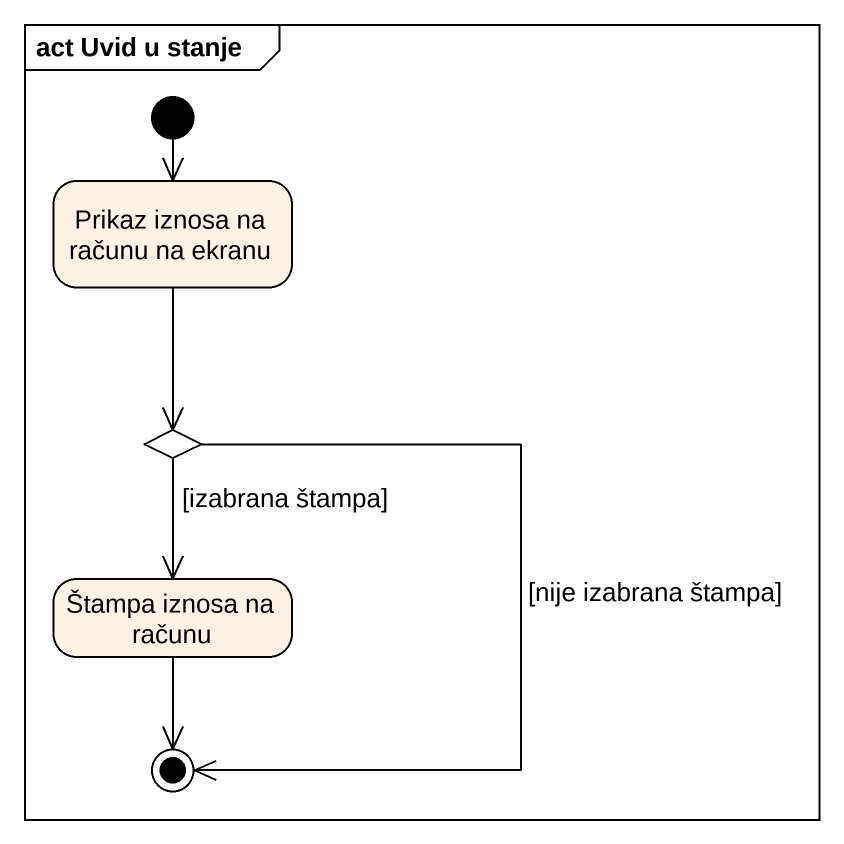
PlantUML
@startuml
mainframe act Uvid u stanje
hide empty description
state "Prikaz iznosa na računu na ekranu" as Prikaz_iznosa_na_računu_na
state choice1 <<choice>>
state "Štampa iznosa na računu" as Štampa_iznosa_na_računu
[*] --> Prikaz_iznosa_na_računu_na
Prikaz_iznosa_na_računu_na --> choice1
choice1 --> Štampa_iznosa_na_računu : [izabrana štampa]
choice1 --> [*] : [nije izabrana štampa]
Štampa_iznosa_na_računu --> [*]
@enduml
